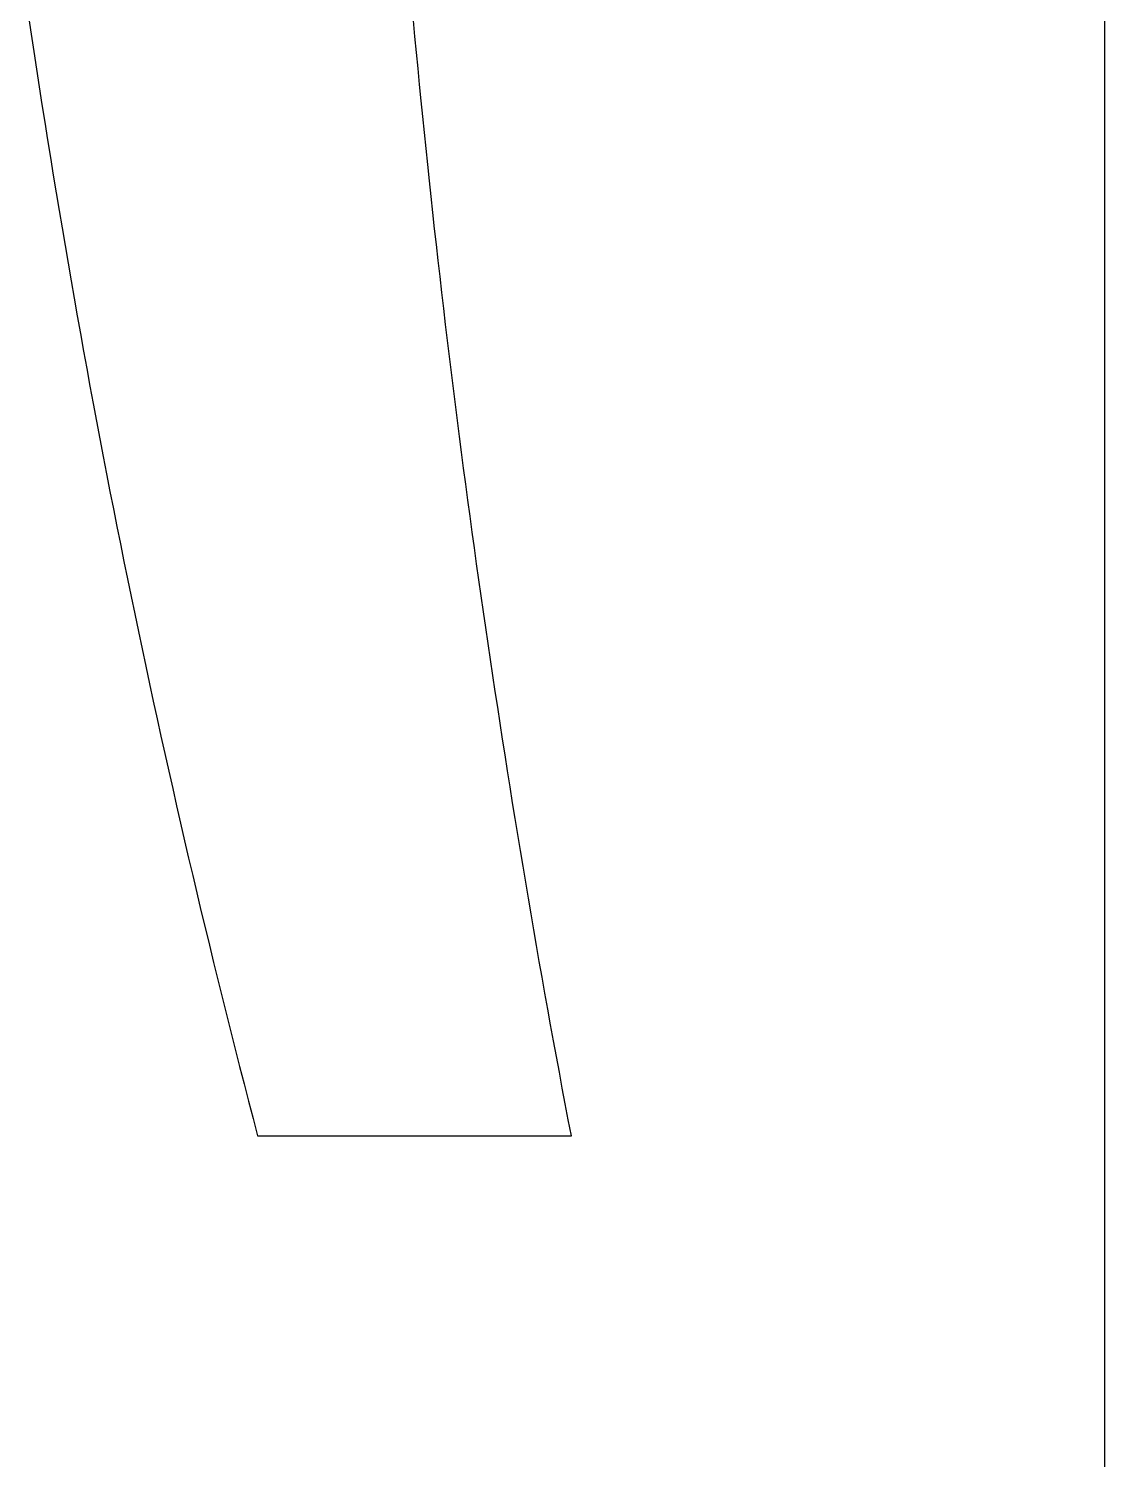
# Model space of a CAD drawing. Extents: x -242 to 227, y -355 to 350.
# Drawn here: x -228.4 to -133.3, y -113 to 13.4 of the extents above; entities that cross this region are included whole.
import ezdxf

# ---------------------------------------------------------------- set-up
doc = ezdxf.new("R2010")
doc.units = 0
doc.layers.add('Nível Padrão', color=1, linetype='CONTINUOUS')

msp = doc.modelspace()

# ---------------------------------------------------------------- linework, layer by layer
at = {"layer": 'Nível Padrão'}
for points in [[(-133.33, 192.69), (-133.33, -192.69)], [(-228.4, 14.49), (-228.17, 12.93), (-227.94, 11.37), (-227.7, 9.81), (-227.46, 8.25), (-227.22, 6.7), (-226.97, 5.14), (-226.73, 3.58), (-226.48, 2.02), (-226.22, 0.47), (-225.97, -1.09), (-225.71, -2.65), (-225.45, -4.2), (-225.18, -5.76), (-224.92, -7.31), (-224.65, -8.87), (-224.38, -10.42), (-224.1, -11.97), (-223.82, -13.53), (-223.54, -15.08), (-223.26, -16.63), (-222.98, -18.18), (-222.69, -19.73), (-222.4, -21.29), (-222.1, -22.84), (-221.81, -24.39), (-221.51, -25.93), (-221.21, -27.48), (-220.9, -29.03), (-220.6, -30.58), (-220.29, -32.13), (-219.98, -33.67), (-219.66, -35.22), (-219.34, -36.76), (-219.02, -38.31), (-218.7, -39.85), (-218.37, -41.4), (-218.05, -42.94), (-217.71, -44.49), (-217.38, -46.03), (-217.04, -47.57), (-216.71, -49.11), (-216.36, -50.65), (-216.02, -52.19), (-215.67, -53.73), (-215.32, -55.27), (-214.97, -56.81), (-214.62, -58.35), (-214.26, -59.89), (-213.9, -61.42), (-213.53, -62.96), (-213.17, -64.5), (-212.8, -66.03), (-212.43, -67.57), (-212.05, -69.1), (-211.68, -70.63), (-211.3, -72.17), (-210.92, -73.7), (-210.53, -75.23), (-210.14, -76.76), (-209.76, -78.29), (-209.36, -79.82), (-208.97, -81.35), (-208.57, -82.88), (-208.17, -84.41), (-180.44, -84.41), (-180.71, -83.01), (-180.98, -81.61), (-181.24, -80.21), (-181.5, -78.81), (-181.76, -77.42), (-182.01, -76.02), (-182.27, -74.62), (-182.52, -73.22), (-182.77, -71.82), (-183.02, -70.41), (-183.27, -69.01), (-183.51, -67.61), (-183.76, -66.21), (-184, -64.81), (-184.24, -63.41), (-184.47, -62), (-184.71, -60.6), (-184.94, -59.2), (-185.17, -57.79), (-185.4, -56.39), (-185.63, -54.99), (-185.86, -53.58), (-186.08, -52.18), (-186.3, -50.77), (-186.52, -49.37), (-186.74, -47.96), (-186.95, -46.56), (-187.17, -45.15), (-187.38, -43.74), (-187.59, -42.34), (-187.8, -40.93), (-188, -39.52), (-188.21, -38.12), (-188.41, -36.71), (-188.61, -35.3), (-188.81, -33.89), (-189, -32.48), (-189.2, -31.08), (-189.39, -29.67), (-189.58, -28.26), (-189.77, -26.85), (-189.96, -25.44), (-190.14, -24.03), (-190.32, -22.62), (-190.51, -21.21), (-190.68, -19.8), (-190.86, -18.39), (-191.04, -16.98), (-191.21, -15.57), (-191.38, -14.15), (-191.55, -12.74), (-191.72, -11.33), (-191.88, -9.92), (-192.04, -8.51), (-192.21, -7.09), (-192.37, -5.68), (-192.52, -4.27), (-192.68, -2.85), (-192.83, -1.44), (-192.98, -0.03), (-193.13, 1.39), (-193.28, 2.8), (-193.43, 4.22), (-193.57, 5.63), (-193.71, 7.04), (-193.85, 8.46), (-193.99, 9.87), (-194.12, 11.29), (-194.26, 12.7), (-194.39, 14.12)]]:
    msp.add_lwpolyline(points, dxfattribs=at)

doc.saveas('drawing.dxf')
